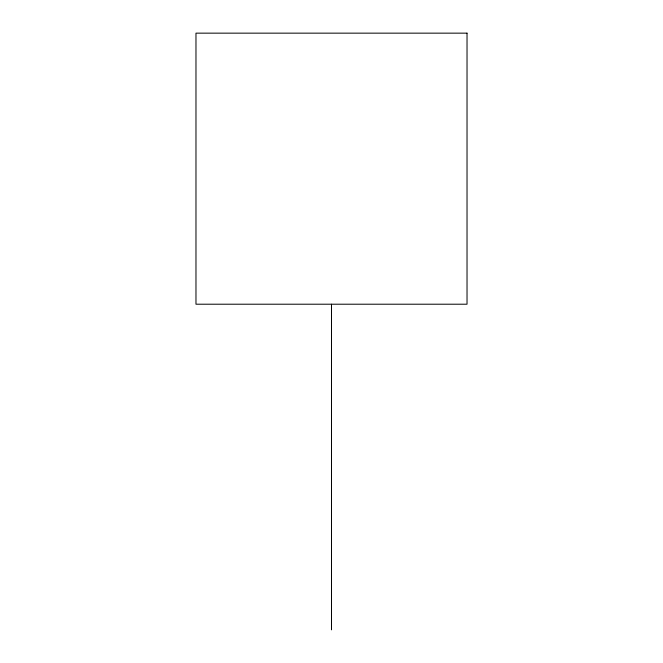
<?xml version="1.0" encoding="UTF-8"?>
<svg xmlns="http://www.w3.org/2000/svg" width="663" height="663" viewBox="0 0 663 663"><rect width="100%" height="100%" fill="white"/><g stroke="black" fill="none" stroke-linecap="round" stroke-linejoin="round"><path stroke-width="0.99" d="M331.5 304.209L331.5 629.85M467.025 33.15L195.975 33.15L195.975 304.209L467.025 304.209L467.025 33.15"/></g></svg>
